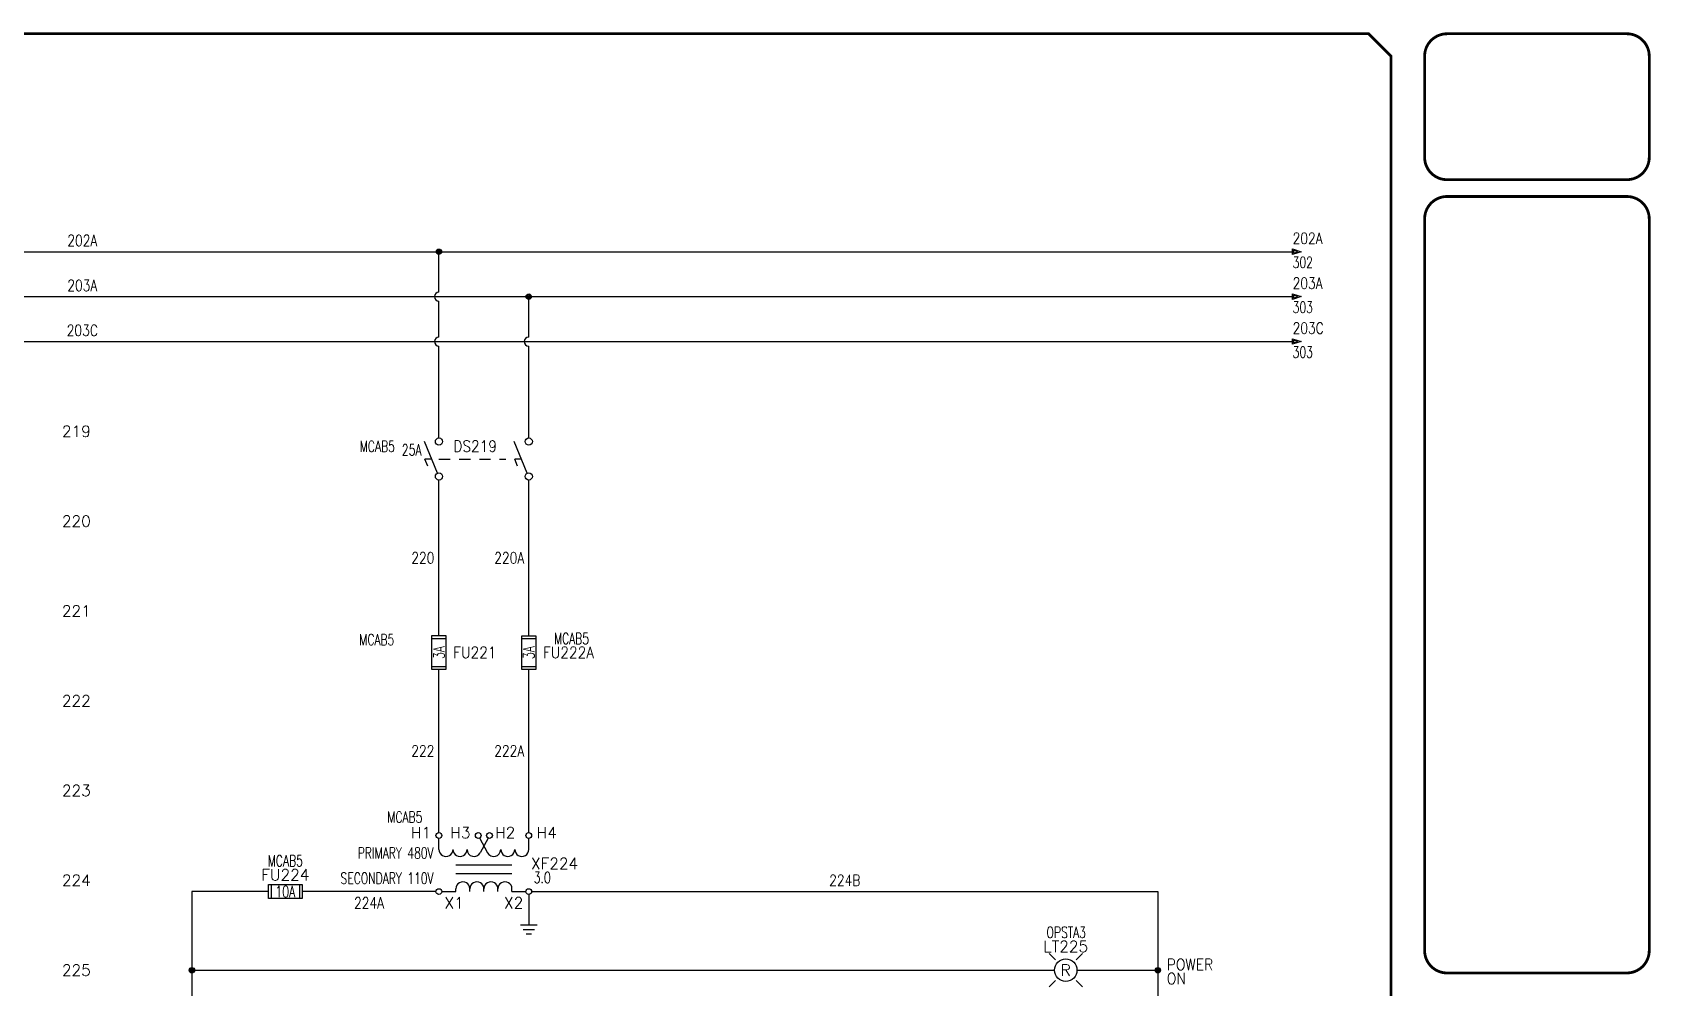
# Model space of a CAD drawing. Header units: inches. Extents: x -5.1 to 33.5, y 0 to 22.4.
# Drawn here: x 15.47 to 33.48, y 11.81 to 22.44 of the extents above; entities that cross this region are included whole.
import ezdxf
from ezdxf.enums import TextEntityAlignment as Align

# ---------------------------------------------------------------- set-up
doc = ezdxf.new("R2010")
doc.units = ezdxf.units.IN
doc.header["$MEASUREMENT"] = 0
doc.linetypes.add('HIDDEN2', pattern=[0.1875, 0.125, -0.0625])
doc.layers.add('BLK_10AWG', color=252, linetype='Continuous', lineweight=30)
for name, color, linetype in [('BLK_14AWG', 252, 'Continuous'), ('DESC', 150, 'Continuous'), ('LINK', 252, 'HIDDEN2'), ('LOC', 8, 'Continuous'), ('MISC', 7, 'Continuous'), ('SYMS', 7, 'Continuous'), ('TAGS', 150, 'Continuous'), ('TERMS', 123, 'Continuous'), ('TITLE', 7, 'Continuous'), ('WHT_16AWG', 7, 'Continuous'), ('WIRENO', 72, 'Continuous'), ('WIREREF', 52, 'Continuous'), ('XREF', 7, 'Continuous')]:
    doc.layers.add(name, color=color, linetype=linetype)
doc.styles.add('ITALIC', font='ITALIC')
doc.styles.add('SIMPLEX', font='SIMPLEX')
doc.styles.get("Standard").update_dxf_attribs({"font": 'calibri.ttf'})
doc.styles.add('WD', font='romans.shx')

# ---------------------------------------------------------------- blocks, each defined once
blk = doc.blocks.new('WD_MLRH')
at = {"style": 'WD'}
blk.add_attdef('RUNGFIRST', text='', height=0.125, dxfattribs=at).set_placement((-0.25, 0), align=Align.MIDDLE_RIGHT)
at = {"style": 'WD', "flags": 1}
for tag, p in [('RUNGHORV', (-0.25, -0.127)), ('RUNGDIST', (-0.25, -0.2)), ('RUNGINC', (-0.25, -0.163)), ('WIRE-START', (-0.25, -0.356)), ('WIREMODE', (-0.25, -0.281)), ('RUNGCNT', (-0.25, -0.237)), ('WIREFMT', (-0.25, -0.321)), ('WIRE-GSUF', (-0.25, -0.396)), ('PH3SPACE', (-0.25, -0.437))]:
    blk.add_attdef(tag, text='', height=0.025, dxfattribs=at).set_placement(p, align=Align.RIGHT)
blk = doc.blocks.new('WDDOT')
for radius in [0.03, 0.0187, 0.00929]:
    blk.add_circle((0, 0), radius)
blk = doc.blocks.new('HXF1D')
for p, q in [((-0.5, -0.156), (-0.5, -0.032)), ((-0.048, -0.028), (0.04, -0.193)), ((0.047, -0.029), (-0.04, -0.193)), ((0.5, -0.156), (0.5, -0.032)), ((-0.312, -0.328), (0.312, -0.328)), ((-0.312, -0.422), (0.312, -0.422)), ((-0.469, -0.625), (-0.312, -0.625)), ((-0.312, -0.625), (-0.312, -0.594)), ((-0.156, -0.625), (-0.156, -0.594)), ((0, -0.625), (0, -0.594)), ((0.156, -0.625), (0.156, -0.594)), ((0.312, -0.625), (0.312, -0.594)), ((0.312, -0.625), (0.467, -0.625))]:
    blk.add_line(p, q)
for centre in [(-0.501, 0), (-0.063, 0), (0.062, 0), (0.499, 0), (-0.501, -0.625), (0.499, -0.625)]:
    blk.add_circle(centre, 0.0322)
for centre, start, end in [((-0.422, -0.156), 179.999, 360), ((-0.266, -0.156), 179.999, 360), ((-0.109, -0.156), 179.999, 331.9287), ((0.109, -0.156), 208.0713, 360.001), ((0.266, -0.156), 180, 360.001), ((0.422, -0.156), 180, 360.001), ((-0.234, -0.594), 0.001, 180.002), ((-0.078, -0.594), 0.001, 180.002), ((0.078, -0.594), 0.001, 180.002), ((0.234, -0.594), 0.001, 180.002)]:
    blk.add_arc(centre, 0.0781, start, end)
at = {"linetype": 'Continuous', "style": 'WD', "flags": 8}
for tag, p in [('TERM02', (-0.109, -0.031)), ('TERM04', (0.438, -0.031))]:
    blk.add_attdef(tag, text='', height=0.125, dxfattribs=at).set_placement(p, align=Align.RIGHT)
at = {"style": 'WD'}
for tag, p, flags in [('X4TERM01', (-0.533, 0), 1), ('X2TERM01', (-0.501, 0.032), 1), ('X2TERM02', (-0.063, 0.032), 1), ('X2TERM03', (0.062, 0.032), 1), ('X2TERM04', (0.499, 0.032), 1), ('X1TERM04', (0.531, 0), 1), ('FAMILY', (0.46, -0.372), 9), ('X4TERM05', (-0.533, -0.625), 1), ('X8TERM05', (-0.501, -0.657), 1), ('X8TERM06', (0, -0.632), 1), ('X8TERM07', (0.499, -0.657), 1), ('X1TERM07', (0.531, -0.625), 1)]:
    blk.add_attdef(tag, p, '', height=0.01, dxfattribs=dict(at, flags=flags))
at = {"linetype": 'Continuous', "style": 'WD', "flags": 8}
for tag, p in [('TERM01', (-0.438, -0.031)), ('TERM03', (0.125, -0.031))]:
    blk.add_attdef(tag, p, '', height=0.125, dxfattribs=at)
at = {"style": 'WD', "width": 0.7}
for tag, p in [('INST', (-0.56, -0.181)), ('LOC', (-0.56, -0.351)), ('DESC1', (-0.56, -0.507)), ('DESC2', (-0.56, -0.664))]:
    blk.add_attdef(tag, text='', height=0.125, dxfattribs=at).set_placement(p, align=Align.RIGHT)
at = {"style": 'WD'}
blk.add_attdef('TAG1', (0.524, -0.375), '', height=0.125, dxfattribs=at)
at = {"linetype": 'Continuous', "style": 'WD', "flags": 9}
for tag, p in [('ASSYCODE', (0.483, -0.438)), ('MFG', (0.484, -0.42)), ('CAT', (0.485, -0.4))]:
    blk.add_attdef(tag, text='', height=0.01, dxfattribs=at).set_placement(p, align=Align.CENTER)
at = {"style": 'WD', "width": 0.7}
blk.add_attdef('RATING1', (0.556, -0.531), '', height=0.125, dxfattribs=at)
at = {"linetype": 'Continuous', "style": 'WD', "flags": 8}
for tag, p in [('TERM06', (-0.031, -0.688)), ('TERM07', (0.438, -0.688))]:
    blk.add_attdef(tag, text='', height=0.125, dxfattribs=at).set_placement(p, align=Align.TOP_RIGHT)
blk.add_attdef('TERM05', text='', height=0.125, dxfattribs=at).set_placement((-0.438, -0.688), align=Align.TOP_LEFT)
blk = doc.blocks.new('HLT1R')
for p, q in [((-0.115, 0.115), (-0.186, 0.186)), ((0.115, 0.115), (0.186, 0.186)), ((-0.115, -0.115), (-0.186, -0.186)), ((0.115, -0.115), (0.186, -0.186))]:
    blk.add_line(p, q)
blk.add_circle((0, 0), 0.125)
at = {"style": 'WD', "width": 0.7}
for tag, p in [('INST', (0.006, 0.528)), ('LOC', (0.006, 0.359))]:
    blk.add_attdef(tag, text='', height=0.125, dxfattribs=at).set_placement(p, align=Align.CENTER)
at = {"style": 'WD'}
blk.add_attdef('TAG1', text='', height=0.125, dxfattribs=at).set_placement((0, 0.202), align=Align.CENTER)
blk.add_attdef('COLOR', text='', height=0.125, dxfattribs=at).set_placement((0, 0), align=Align.MIDDLE)
at = {"style": 'WD', "flags": 1}
for tag, p in [('X4TERM01', (-0.125, 0)), ('X1TERM02', (0.125, 0))]:
    blk.add_attdef(tag, p, '', height=0.01, dxfattribs=at)
at = {"linetype": 'Continuous', "style": 'WD', "flags": 9}
blk.add_attdef('ASSYCODE', text='', height=0.01, dxfattribs=at).set_placement((-0.003, 0.098), align=Align.CENTER)
at = {"style": 'WD', "flags": 9}
blk.add_attdef('FAMILY', text='', height=0.01, dxfattribs=at).set_placement((-0.005, 0.161), align=Align.CENTER)
at = {"linetype": 'Continuous', "style": 'WD', "flags": 1}
for tag, p in [('MFG', (0, 0.121)), ('CAT', (0, 0.14))]:
    blk.add_attdef(tag, text='', height=0.01, dxfattribs=at).set_placement(p, align=Align.MIDDLE)
at = {"style": 'WD', "width": 0.9}
blk.add_attdef('DESC1', (1.125, 0), '', height=0.125, dxfattribs=at)
at = {"linetype": 'Continuous', "style": 'WD', "flags": 8}
blk.add_attdef('TERM01', text='', height=0.125, dxfattribs=at).set_placement((-0.175, -0.031), align=Align.TOP_RIGHT)
blk.add_attdef('TERM02', text='', height=0.125, dxfattribs=at).set_placement((0.175, -0.031), align=Align.TOP_LEFT)
at = {"style": 'WD', "width": 0.9}
blk.add_attdef('DESC2', text='', height=0.125, dxfattribs=at).set_placement((1.125, -0.031), align=Align.TOP_LEFT)
blk = doc.blocks.new('HA1S1')
for points in [[(0, 0), (0, 0.031), (0.094, 0), (0, -0.031), (0, 0)], [(0.011, 0.016), (0.011, -0.016), (0.058, 0), (0.011, 0.016)]]:
    blk.add_lwpolyline(points)
at = {"style": 'WD', "width": 0.8, "flags": 8}
blk.add_attdef('WIRENO', (0, 0.087), '', height=0.125, dxfattribs=at)
at = {"style": 'WD', "flags": 1}
for tag, p in [('SIGCODE', (-0.02, 0.047)), ('X4TERM01', (0, 0))]:
    blk.add_attdef(tag, p, '', height=0.01, dxfattribs=at)
at = {"style": 'WD', "width": 0.7}
for tag, p in [('XREF', (0, -0.181)), ('DESC1', (0, -0.356))]:
    blk.add_attdef(tag, p, '', height=0.125, dxfattribs=at)
blk = doc.blocks.new('VGND2')
for p, q in [((0.09375, 0), (-0.09375, 0)), ((-0.0625, -0.046875), (0.0625, -0.046875)), ((-0.03125, -0.09375), (0.03125, -0.09375))]:
    blk.add_line(p, q)
at = {"style": 'WD', "flags": 1}
blk.add_attdef('X2TERM01', (0, 0), '', height=0.01, dxfattribs=at)
blk = doc.blocks.new('HFU1')
for p, q in [((-0.188, -0.078), (-0.188, 0.078)), ((-0.188, 0.078), (0.188, 0.078)), ((-0.156, 0.078), (-0.156, -0.078)), ((0.156, 0.078), (0.156, -0.078)), ((0.188, 0.078), (0.188, -0.078)), ((0.188, -0.078), (-0.188, -0.078))]:
    blk.add_line(p, q)
at = {"style": 'WD', "width": 0.7}
for tag, p in [('INST', (0, 0.451)), ('LOC', (0, 0.281))]:
    blk.add_attdef(tag, text='', height=0.125, dxfattribs=at).set_placement(p, align=Align.CENTER)
at = {"style": 'WD'}
blk.add_attdef('TAG1', text='', height=0.125, dxfattribs=at).set_placement((0, 0.125), align=Align.CENTER)
at = {"linetype": 'Continuous', "style": 'WD', "flags": 9}
for tag, p in [('ASSYCODE', (0.157, 0.251)), ('MFG', (0.156, 0.083)), ('CAT', (0.156, 0.102))]:
    blk.add_attdef(tag, text='', height=0.01, dxfattribs=at).set_placement(p, align=Align.CENTER)
at = {"style": 'WD', "width": 0.7}
blk.add_attdef('RATING1', text='', height=0.125, dxfattribs=at).set_placement((0, 0), align=Align.MIDDLE_CENTER)
at = {"style": 'WD'}
for tag, p, flags in [('X4TERM01', (-0.188, 0), 1), ('FAMILY', (0.129, 0.108), 9), ('X1TERM02', (0.188, 0), 1)]:
    blk.add_attdef(tag, p, '', height=0.01, dxfattribs=dict(at, flags=flags))
for tag, p in [('X2LINK', (0, 0.109)), ('X8LINK', (0, -0.109))]:
    blk.add_attdef(tag, p, '', height=0.01, dxfattribs=at)
at = {"linetype": 'Continuous', "style": 'WD', "flags": 8}
blk.add_attdef('TERM01', text='', height=0.125, dxfattribs=at).set_placement((-0.25, -0.031), align=Align.TOP_RIGHT)
blk.add_attdef('TERM02', text='', height=0.125, dxfattribs=at).set_placement((0.25, -0.031), align=Align.TOP_LEFT)
blk = doc.blocks.new('acade_title')
at = {"layer": 'TITLE'}
blk.add_line((30.594, 22.177), (30.594, 20.781), dxfattribs=at)
at = {"layer": 'TITLE', "const_width": 0.0312}
blk.add_lwpolyline([(30.594, 0.281), (30.594, 22.177), (30.344, 22.427), (0.281, 22.427), (0.031, 22.177), (0.031, 0.281), (0.281, 0.031), (30.344, 0.031)], close=True, dxfattribs=at)
for points in [[(31.219, 22.427, 0.414214), (30.969, 22.177, 0.414214)], [(33.469, 22.177, 0.414214), (33.219, 22.427, 0.414214)], [(30.969, 21.052, 0.414214), (31.219, 20.802, 0.414214)], [(33.219, 20.802, 0.414214), (33.469, 21.052, 0.414214)], [(31.219, 20.615, 0.414214), (30.969, 20.365, 0.414214)], [(33.469, 20.365, 0.414214), (33.219, 20.615, 0.414214)], [(30.969, 12.219, 0.414214), (31.219, 11.969, 0.414214)], [(33.219, 11.969, 0.414214), (33.469, 12.219, 0.414214)]]:
    blk.add_lwpolyline(points, format="xyb", dxfattribs=at)
for points in [[(33.219, 22.427), (31.219, 22.427)], [(30.969, 22.177), (30.969, 21.052)], [(33.469, 22.177), (33.469, 21.052)], [(33.219, 20.802), (31.219, 20.802)], [(33.219, 20.615), (31.219, 20.615)], [(30.969, 20.365), (30.969, 12.219)], [(33.469, 20.365), (33.469, 12.219)], [(31.219, 11.969), (33.219, 11.969)]]:
    blk.add_lwpolyline(points, dxfattribs=at)
at = {"layer": 'TITLE', "color": 1, "style": 'ITALIC'}
for tag, height, p in [('TITLE#1', 0.125, (32.156, 3.406)), ('TITLE#2', 0.125, (32.156, 3.204)), ('TITLE#3', 0.125, (32.156, 3.001)), ('TITLE#4', 0.125, (32.156, 2.799)), ('DWG#', 0.2, (32.156, 0.826))]:
    blk.add_attdef(tag, text='', height=height, dxfattribs=at).set_placement(p, align=Align.CENTER)
at = {"layer": 'TITLE', "color": 1, "style": 'SIMPLEX'}
blk.add_attdef('CAD#', (30.826, 1.958), '', height=0.0938, rotation=90, dxfattribs=at)
at = {"layer": 'TITLE', "color": 1}
for tag, p, height, style in [('ENGINEER', (31.237, 1.958), 0.0938, 'ITALIC'), ('CHKDBY', (32.424, 1.958), 0.0938, 'ITALIC'), ('JOB#', (31.464, 1.644), 0.0938, 'SIMPLEX'), ('DRAWNBY', (32.494, 1.644), 0.0938, 'ITALIC'), ('SCALE', (31.353, 1.344), 0.0938, 'SIMPLEX'), ('DATE', (32.408, 1.344), 0.0938, 'SIMPLEX'), ('SHTS', (32.532, 0.25), 0.2, 'ITALIC')]:
    blk.add_attdef(tag, p, '', height=height, dxfattribs=dict(at, style=style))
at = {"layer": 'TITLE', "color": 1, "style": 'ITALIC'}
blk.add_attdef('SH#', text='', height=0.2, dxfattribs=at).set_placement((31.881, 0.25), align=Align.RIGHT)
at = {"layer": 'TITLE', "color": 7, "flags": 9}
blk.add_attdef('WD_TB', (31.219, 0.031), '', height=0.125, dxfattribs=at)
blk = doc.blocks.new('VDS11')
for p, q in [((-0.016, -0.157), (-0.163, 0.195)), ((-0.081, 0), (-0.156, 0)), ((-0.124, -0.078), (-0.156, 0))]:
    blk.add_line(p, q)
for centre in [(0, 0.194), (0, -0.194)]:
    blk.add_circle(centre, 0.0403)
at = {"style": 'WD'}
for tag, p, width in [('INST', (0.273, 0.424), 0.7), ('LOC', (0.273, 0.254), 0.7), ('TAG1', (0.159, 0.08), 0.9), ('XREF', (0.161, -0.081), 0.7), ('DESC1', (0.161, -0.24), 0.7), ('DESC2', (0.161, -0.409), 0.7)]:
    blk.add_attdef(tag, p, '', height=0.125, dxfattribs=dict(at, width=width))
at = {"linetype": 'Continuous', "style": 'WD'}
for tag, height, flags, p in [('TERM01', 0.125, 8, (-0.069, 0.258)), ('MFG', 0.0125, 9, (-0.1, -0.11)), ('CAT', 0.0125, 9, (-0.1, -0.091))]:
    blk.add_attdef(tag, text='', height=height, dxfattribs=dict(at, flags=flags)).set_placement(p, align=Align.RIGHT)
at = {"color": 7, "style": 'WD', "flags": 1}
for tag, p in [('X2TERM01', (0, 0.234)), ('X8TERM02', (0, -0.234))]:
    blk.add_attdef(tag, p, '', height=0.0125, dxfattribs=at)
at = {"style": 'WD', "width": 0.7}
blk.add_attdef('RATING1', text='', height=0.125, dxfattribs=at).set_placement((-0.195, 0.039), align=Align.RIGHT)
at = {"color": 7, "style": 'WD'}
for tag, p in [('X4LINK', (-0.254, 0)), ('X1LINK', (0, 0))]:
    blk.add_attdef(tag, p, '', height=0.0125, dxfattribs=at)
at = {"linetype": 'Continuous', "style": 'WD', "flags": 9}
blk.add_attdef('ASSYCODE', text='', height=0.0125, dxfattribs=at).set_placement((-0.115, -0.137), align=Align.CENTER)
at = {"style": 'WD', "flags": 9}
blk.add_attdef('FAMILY', text='', height=0.0125, dxfattribs=at).set_placement((-0.1, -0.046), align=Align.RIGHT)
at = {"linetype": 'Continuous', "style": 'WD', "flags": 8}
blk.add_attdef('TERM02', text='', height=0.125, dxfattribs=at).set_placement((-0.051, -0.267), align=Align.TOP_RIGHT)
blk = doc.blocks.new('VDS21')
for p, q in [((-0.016, -0.157), (-0.163, 0.195)), ((-0.081, 0), (-0.156, 0)), ((-0.124, -0.078), (-0.156, 0))]:
    blk.add_line(p, q)
for centre in [(0, 0.194), (0, -0.194)]:
    blk.add_circle(centre, 0.0403)
at = {"linetype": 'Continuous', "style": 'WD', "flags": 8}
blk.add_attdef('TERM01', text='', height=0.125, dxfattribs=at).set_placement((-0.069, 0.258), align=Align.RIGHT)
at = {"style": 'WD'}
for tag, p, width in [('INST', (0.159, 0.406), 0.7), ('LOC', (0.159, 0.237), 0.7), ('TAG2', (0.159, 0.08), 0.9), ('XREF', (0.161, -0.081), 0.7), ('DESC1', (0.161, -0.265), 0.7), ('DESC2', (0.161, -0.421), 0.7)]:
    blk.add_attdef(tag, p, '', height=0.125, dxfattribs=dict(at, width=width))
at = {"color": 7, "style": 'WD', "flags": 1}
for tag, p in [('X2TERM01', (0, 0.234)), ('X8TERM02', (0, -0.234))]:
    blk.add_attdef(tag, p, '', height=0.0125, dxfattribs=at)
at = {"color": 7, "style": 'WD'}
for tag, p in [('X4LINK', (-0.254, 0)), ('X1LINK', (0, 0))]:
    blk.add_attdef(tag, p, '', height=0.0125, dxfattribs=at)
at = {"style": 'WD', "flags": 9}
blk.add_attdef('FAMILY', text='', height=0.0125, dxfattribs=at).set_placement((-0.1, -0.046), align=Align.RIGHT)
at = {"linetype": 'Continuous', "style": 'WD', "flags": 8}
blk.add_attdef('TERM02', text='', height=0.125, dxfattribs=at).set_placement((-0.051, -0.267), align=Align.TOP_RIGHT)
blk = doc.blocks.new('VFU1')
for p, q in [((-0.078, -0.188), (-0.078, 0.188)), ((-0.078, 0.188), (0.078, 0.188)), ((0.078, 0.188), (0.078, -0.188)), ((-0.078, 0.156), (0.078, 0.156)), ((-0.078, -0.156), (0.078, -0.156)), ((0.078, -0.188), (-0.078, -0.188))]:
    blk.add_line(p, q)
at = {"style": 'WD'}
for tag, p, width in [('INST', (0.281, 0.263), 0.7), ('LOC', (0.281, 0.094), 0.7), ('TAG1', (0.158, -0.061), 0.9)]:
    blk.add_attdef(tag, p, '', height=0.125, dxfattribs=dict(at, width=width))
at = {"linetype": 'Continuous', "style": 'WD'}
for tag, height, flags, p in [('TERM01', 0.125, 8, (-0.055, 0.207)), ('MFG', 0.01, 9, (-0.08, -0.088)), ('CAT', 0.01, 9, (-0.08, -0.073))]:
    blk.add_attdef(tag, text='', height=height, dxfattribs=dict(at, flags=flags)).set_placement(p, align=Align.RIGHT)
at = {"style": 'WD', "width": 0.7}
blk.add_attdef('RATING1', text='', height=0.125, rotation=90, dxfattribs=at).set_placement((0, 0), align=Align.MIDDLE_CENTER)
at = {"color": 7, "style": 'WD', "flags": 1}
for tag, p in [('X2TERM01', (0, 0.188)), ('X8TERM02', (0, -0.188))]:
    blk.add_attdef(tag, p, '', height=0.01, dxfattribs=at)
at = {"color": 7, "style": 'WD'}
for tag, p in [('X4LINK', (-0.125, 0)), ('X1LINK', (0.141, 0))]:
    blk.add_attdef(tag, p, '', height=0.01, dxfattribs=at)
at = {"linetype": 'Continuous', "style": 'WD', "flags": 9}
blk.add_attdef('ASSYCODE', text='', height=0.01, dxfattribs=at).set_placement((-0.098, -0.108), align=Align.CENTER)
at = {"style": 'WD', "flags": 9}
blk.add_attdef('FAMILY', text='', height=0.01, dxfattribs=at).set_placement((-0.08, -0.036), align=Align.RIGHT)
at = {"linetype": 'Continuous', "style": 'WD', "flags": 8}
blk.add_attdef('TERM02', text='', height=0.125, dxfattribs=at).set_placement((-0.041, -0.213), align=Align.TOP_RIGHT)
blk = doc.blocks.new('WD_WNH')
at = {"linetype": 'Continuous', "style": 'WD', "width": 0.8}
blk.add_attdef('WIRENO', text='', height=0.125, dxfattribs=at).set_placement((0, 0.062), align=Align.CENTER)
at = {"style": 'WD', "flags": 1}
for tag, p in [('W01USER', (0, 0.078)), ('W02USER', (0, 0.07)), ('W03USER', (0, 0.062)), ('W04USER', (0, 0.055)), ('W05USER', (0, 0.047)), ('W06USER', (0, 0.039)), ('W07USER', (0, 0.031)), ('W08USER', (0, 0.023)), ('W09USER', (0, 0.016)), ('W10USER', (0, 0.008))]:
    blk.add_attdef(tag, text='', height=0.005, dxfattribs=at).set_placement(p, align=Align.CENTER)
blk = doc.blocks.new('WD_WNV')
at = {"linetype": 'Continuous', "style": 'WD', "width": 0.8}
blk.add_attdef('WIRENO', text='', height=0.125, dxfattribs=at).set_placement((-0.05, 0), align=Align.MIDDLE_RIGHT)
at = {"style": 'WD', "flags": 1}
for tag, p in [('W01USER', (-0.062, 0.094)), ('W02USER', (-0.062, 0.086)), ('W03USER', (-0.062, 0.078)), ('W04USER', (-0.062, 0.07)), ('W05USER', (-0.062, 0.062)), ('W06USER', (-0.062, 0.055)), ('W07USER', (-0.062, 0.047)), ('W08USER', (-0.062, 0.039)), ('W09USER', (-0.062, 0.031)), ('W10USER', (-0.062, 0.023))]:
    blk.add_attdef(tag, text='', height=0.005, dxfattribs=at).set_placement(p, align=Align.CENTER)

msp = doc.modelspace()

# ---------------------------------------------------------------- linework, layer by layer
at = {"layer": 'BLK_10AWG'}
for p, q in [((2.562, 20), (29.5, 20)), ((19.999, 19.55), (19.999, 20)), ((2.562, 19.5), (29.5, 19.5)), ((20.999, 19.05), (20.999, 19.5)), ((19.999, 19.05), (19.999, 19.45)), ((2.562, 19), (29.5, 19)), ((19.999, 17.926), (19.999, 18.95)), ((20.999, 17.926), (20.999, 18.95)), ((19.999, 15.724), (19.999, 17.457)), ((20.999, 15.724), (20.999, 17.457)), ((19.999, 13.532), (19.999, 15.349)), ((20.999, 13.532), (20.999, 15.349))]:
    msp.add_line(p, q, dxfattribs=at)
for centre in [(19.999, 19.5), (19.999, 19), (20.999, 19)]:
    msp.add_arc(centre, 0.05, 90, 270, dxfattribs=at)
at = {"layer": 'BLK_14AWG'}
for p, q in [((17.25, 12.875), (17.25, 7)), ((18.102, 12.875), (17.25, 12.875)), ((19.967, 12.875), (18.477, 12.875)), ((20.999, 12.843), (20.999, 12.5)), ((17.25, 12), (26.85, 12))]:
    msp.add_line(p, q, dxfattribs=at)
at = {"layer": 'LINK'}
msp.add_lwpolyline([(20, 17.692), (20.745, 17.692)], dxfattribs=at)
at = {"layer": 'WHT_16AWG'}
for p, q in [((21.031, 12.875), (28, 12.875)), ((28, 12.875), (28, 7)), ((27.1, 12), (28, 12))]:
    msp.add_line(p, q, dxfattribs=at)

# ---------------------------------------------------------------- block references
msp.add_blockref('acade_title', (0, 0))
at = {"layer": 'SYMS'}
ref = msp.add_blockref('HA1S1', (29.5, 20), dxfattribs=at)
ref.add_attrib('XREF', '302', (29.5, 19.819), dxfattribs={"layer": 'XREF', "height": 0.125, "style": 'WD', "width": 0.7})
ref.add_attrib('WIRENO', '202A', (29.5, 20.087), dxfattribs={"layer": 'WIREREF', "height": 0.125, "style": 'WD', "width": 0.8, "flags": 8})
for name, p in [('WDDOT', (19.999, 20)), ('WDDOT', (20.999, 19.5)), ('VDS21', (20.999, 17.692)), ('VGND2', (21, 12.5)), ('WDDOT', (17.25, 12)), ('WDDOT', (28, 12))]:
    msp.add_blockref(name, p, dxfattribs=at)
ref = msp.add_blockref('HA1S1', (29.5, 19.5), dxfattribs=at)
ref.add_attrib('XREF', '303', (29.5, 19.319), dxfattribs={"layer": 'XREF', "height": 0.125, "style": 'WD', "width": 0.7})
ref.add_attrib('WIRENO', '203A', (29.5, 19.587), dxfattribs={"layer": 'WIREREF', "height": 0.125, "style": 'WD', "width": 0.8, "flags": 8})
ref = msp.add_blockref('HA1S1', (29.5, 19), dxfattribs=at)
ref.add_attrib('XREF', '303', (29.5, 18.819), dxfattribs={"layer": 'XREF', "height": 0.125, "style": 'WD', "width": 0.7})
ref.add_attrib('WIRENO', '203C', (29.5, 19.087), dxfattribs={"layer": 'WIREREF', "height": 0.125, "style": 'WD', "width": 0.8, "flags": 8})
ref = msp.add_blockref('WD_MLRH', (16.375, 18), dxfattribs=at)
ref.add_attrib('RUNGFIRST', '219', dxfattribs={"layer": 'MISC', "height": 0.125, "style": 'WD'}).set_placement((16.125, 18), align=Align.MIDDLE_RIGHT)
ref = msp.add_blockref('VDS11', (20, 17.692), dxfattribs=at)
ref.add_attrib('RATING1', '25A', dxfattribs={"layer": 'MISC', "height": 0.125, "style": 'WD', "width": 0.7}).set_placement((19.805, 17.731), align=Align.RIGHT)
ref.add_attrib('LOC', 'MCAB5', (19.119, 17.77), dxfattribs={"layer": 'LOC', "height": 0.125, "style": 'WD', "width": 0.7})
ref.add_attrib('TAG1', 'DS219', (20.159, 17.772), dxfattribs={"layer": 'TAGS', "height": 0.125, "style": 'WD', "width": 0.9})
ref = msp.add_blockref('VFU1', (20, 15.537), dxfattribs=at)
ref.add_attrib('RATING1', '3A', dxfattribs={"layer": 'MISC', "height": 0.125, "rotation": 90, "style": 'WD', "width": 0.7}).set_placement((20, 15.537), align=Align.MIDDLE_CENTER)
ref.add_attrib('LOC', 'MCAB5', (19.113, 15.618), dxfattribs={"layer": 'LOC', "height": 0.125, "style": 'WD', "width": 0.7})
ref.add_attrib('TAG1', 'FU221', (20.158, 15.476), dxfattribs={"layer": 'TAGS', "height": 0.125, "style": 'WD', "width": 0.9})
ref = msp.add_blockref('VFU1', (20.999, 15.536), dxfattribs=at)
ref.add_attrib('RATING1', '3A', dxfattribs={"layer": 'MISC', "height": 0.125, "rotation": 90, "style": 'WD', "width": 0.7}).set_placement((20.999, 15.536), align=Align.MIDDLE_CENTER)
ref.add_attrib('LOC', 'MCAB5', (21.28, 15.63), dxfattribs={"layer": 'LOC', "height": 0.125, "style": 'WD', "width": 0.7})
ref.add_attrib('TAG1', 'FU222A', (21.157, 15.476), dxfattribs={"layer": 'TAGS', "height": 0.125, "style": 'WD', "width": 0.9})
ref = msp.add_blockref('HXF1D', (20.5, 13.5), dxfattribs=at)
ref.add_attrib('TERM03', 'H2', (20.625, 13.469), dxfattribs={"layer": 'TERMS', "linetype": 'Continuous', "height": 0.125, "style": 'WD', "flags": 8})
ref.add_attrib('LOC', 'MCAB5', dxfattribs={"layer": 'LOC', "height": 0.125, "style": 'WD', "width": 0.7}).set_placement((19.815, 13.643), align=Align.RIGHT)
ref.add_attrib('DESC2', 'SECONDARY 110V', dxfattribs={"layer": 'DESC', "height": 0.125, "style": 'WD', "width": 0.7}).set_placement((19.94, 12.961), align=Align.RIGHT)
ref.add_attrib('DESC1', 'PRIMARY 480V', dxfattribs={"layer": 'DESC', "height": 0.125, "style": 'WD', "width": 0.7}).set_placement((19.94, 13.243), align=Align.RIGHT)
ref.add_attrib('TAG1', 'XF224', (21.024, 13.125), dxfattribs={"layer": 'TAGS', "height": 0.125, "style": 'WD'})
ref.add_attrib('RATING1', '3.0', (21.056, 12.969), dxfattribs={"layer": 'MISC', "height": 0.125, "style": 'WD', "width": 0.7})
ref.add_attrib('TERM07', 'X2', dxfattribs={"layer": 'TERMS', "linetype": 'Continuous', "height": 0.125, "style": 'WD', "flags": 8}).set_placement((20.938, 12.812), align=Align.TOP_RIGHT)
ref.add_attrib('TERM05', 'X1', dxfattribs={"layer": 'TERMS', "linetype": 'Continuous', "height": 0.125, "style": 'WD', "flags": 8}).set_placement((20.062, 12.812), align=Align.TOP_LEFT)
ref.add_attrib('TERM04', 'H4', dxfattribs={"layer": 'TERMS', "linetype": 'Continuous', "height": 0.125, "style": 'WD', "flags": 8}).set_placement((21.312, 13.469), align=Align.RIGHT)
ref.add_attrib('TERM01', 'H1', (19.688, 13.469), dxfattribs={"layer": 'TERMS', "linetype": 'Continuous', "height": 0.125, "style": 'WD', "flags": 8})
ref.add_attrib('TERM02', 'H3', dxfattribs={"layer": 'TERMS', "linetype": 'Continuous', "height": 0.125, "style": 'WD', "flags": 8}).set_placement((20.351, 13.469), align=Align.RIGHT)
ref = msp.add_blockref('HFU1', (18.29, 12.875), dxfattribs=at)
ref.add_attrib('TAG1', 'FU224', dxfattribs={"layer": 'TAGS', "height": 0.125, "style": 'WD'}).set_placement((18.29, 13), align=Align.CENTER)
ref.add_attrib('LOC', 'MCAB5', dxfattribs={"layer": 'LOC', "height": 0.125, "style": 'WD', "width": 0.7}).set_placement((18.29, 13.156), align=Align.CENTER)
ref.add_attrib('RATING1', '10A', dxfattribs={"layer": 'MISC', "height": 0.125, "style": 'WD', "width": 0.7}).set_placement((18.29, 12.875), align=Align.MIDDLE_CENTER)
ref = msp.add_blockref('HLT1R', (26.975, 12), dxfattribs=at)
ref.add_attrib('COLOR', 'R', dxfattribs={"layer": 'MISC', "height": 0.125, "style": 'WD'}).set_placement((26.975, 12), align=Align.MIDDLE)
ref.add_attrib('TAG1', 'LT225', dxfattribs={"layer": 'TAGS', "height": 0.125, "style": 'WD'}).set_placement((26.975, 12.202), align=Align.CENTER)
ref.add_attrib('DESC1', 'POWER', (28.1, 12), dxfattribs={"layer": 'DESC', "height": 0.125, "style": 'WD', "width": 0.9})
ref.add_attrib('DESC2', 'ON', dxfattribs={"layer": 'DESC', "height": 0.125, "style": 'WD', "width": 0.9}).set_placement((28.1, 11.969), align=Align.TOP_LEFT)
ref.add_attrib('LOC', 'OPSTA3', dxfattribs={"layer": 'LOC', "height": 0.125, "style": 'WD', "width": 0.7}).set_placement((26.981, 12.359), align=Align.CENTER)
at = {"layer": 'WIRENO'}
ref = msp.add_blockref('WD_WNH', (16.031, 20), dxfattribs=at)
ref.add_attrib('WIRENO', '202A', dxfattribs={"linetype": 'Continuous', "height": 0.125, "style": 'WD', "width": 0.8}).set_placement((16.031, 20.062), align=Align.CENTER)
ref = msp.add_blockref('WD_WNH', (16.031, 19.5), dxfattribs=at)
ref.add_attrib('WIRENO', '203A', dxfattribs={"linetype": 'Continuous', "height": 0.125, "style": 'WD', "width": 0.8}).set_placement((16.031, 19.562), align=Align.CENTER)
ref = msp.add_blockref('WD_WNH', (16.031, 19), dxfattribs=at)
ref.add_attrib('WIRENO', '203C', dxfattribs={"linetype": 'Continuous', "height": 0.125, "style": 'WD', "width": 0.8}).set_placement((16.031, 19.062), align=Align.CENTER)
ref = msp.add_blockref('WD_WNV', (19.999, 16.591), dxfattribs=at)
ref.add_attrib('WIRENO', '220', dxfattribs={"linetype": 'Continuous', "height": 0.125, "style": 'WD', "width": 0.8}).set_placement((19.949, 16.591), align=Align.MIDDLE_RIGHT)
ref = msp.add_blockref('WD_WNV', (20.999, 16.591), dxfattribs=at)
ref.add_attrib('WIRENO', '220A', dxfattribs={"linetype": 'Continuous', "height": 0.125, "style": 'WD', "width": 0.8}).set_placement((20.949, 16.591), align=Align.MIDDLE_RIGHT)
ref = msp.add_blockref('WD_WNV', (19.999, 14.441), dxfattribs=at)
ref.add_attrib('WIRENO', '222', dxfattribs={"linetype": 'Continuous', "height": 0.125, "style": 'WD', "width": 0.8}).set_placement((19.949, 14.441), align=Align.MIDDLE_RIGHT)
ref = msp.add_blockref('WD_WNV', (20.999, 14.441), dxfattribs=at)
ref.add_attrib('WIRENO', '222A', dxfattribs={"linetype": 'Continuous', "height": 0.125, "style": 'WD', "width": 0.8}).set_placement((20.949, 14.441), align=Align.MIDDLE_RIGHT)
ref = msp.add_blockref('WD_WNH', (24.516, 12.875), dxfattribs=at)
ref.add_attrib('WIRENO', '224B', dxfattribs={"linetype": 'Continuous', "height": 0.125, "style": 'WD', "width": 0.8}).set_placement((24.516, 12.938), align=Align.CENTER)
ref = msp.add_blockref('WD_WNH', (19.222, 12.875), dxfattribs=at)
ref.add_attrib('WIRENO', '224A', dxfattribs={"linetype": 'Continuous', "height": 0.125, "style": 'WD', "width": 0.8}).set_placement((19.222, 12.812), align=Align.TOP_CENTER)

# ---------------------------------------------------------------- texts
at = {"layer": 'MISC', "style": 'WD'}
for s, p in [('220', (16.125, 17)), ('221', (16.125, 16)), ('222', (16.125, 15)), ('223', (16.125, 14)), ('224', (16.125, 13)), ('225', (16.125, 12))]:
    msp.add_text(s, height=0.125, dxfattribs=at).set_placement(p, align=Align.MIDDLE_RIGHT)

doc.saveas('drawing.dxf')
